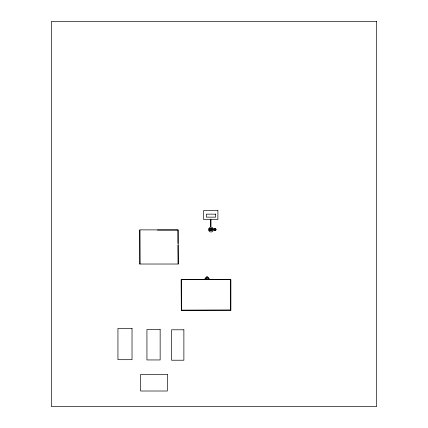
<?xml version="1.0" encoding="UTF-8"?>
<svg xmlns="http://www.w3.org/2000/svg" width="428" height="428" viewBox="0 0 428 428"><rect width="100%" height="100%" fill="white"/><g stroke="black" fill="none" stroke-linecap="round" stroke-linejoin="round"><path stroke-width="0.64" d="M215.113 229.301L215.081 229.301M205.996 279.42L181.119 279.628L181.328 310.332L230.874 310.123L230.874 279.628L206.119 279.628M139.763 264.023L178.176 264.023L178.176 229.879L139.763 229.879L139.913 263.894M210.779 229.542L210.266 229.841L210.779 230.141L210.779 228.948L210.26 229.248L212.101 229.542M177.995 245.207L178.176 264.023M212.352 229.06L213.315 229.082M212.352 229.542L213.379 229.542L213.315 229.06L213.315 229.542M157.434 230.066L177.904 230.066L177.984 243.382M205.996 279.628L205.996 278.114L208.131 278.114L208.131 279.628M205.996 278.532L204.894 278.532L204.894 279.628M208.131 278.623L209.324 278.623L209.324 279.628M230.874 310.123L181.328 310.123L181.328 279.628L230.665 279.628L230.665 310.332M209.897 229.542L209.897 230.537L209.897 228.392M230.537 288.782L230.537 291.227M210.999 219.66L210.999 227.209A2.386 2.386 0 0 1 213.305 228.98M210.383 219.05L210.383 227.295A2.386 2.386 0 0 0 208.65 230.013A2.386 2.386 0 0 0 211.207 231.976A2.386 2.386 0 0 0 213.385 229.595M208.254 279.382L208.008 279.628L208.372 279.382L208.334 277.777A1.321 1.316 0 0 0 205.788 277.777L205.745 279.42M139.913 230.066L139.913 263.964M205.996 278.114A1.065 1.065 0 0 1 207.061 277.055A1.065 1.065 0 0 1 208.131 278.114M376.576 21.4L51.424 21.4L51.424 406.6L376.576 406.6L376.576 21.4M217.9 210.63L203.557 210.63L203.557 219.511L217.9 219.511L217.9 210.63M215.675 214.139L206.403 214.139L206.403 217.146L215.675 217.146L215.675 214.139M212.352 228.397L209.206 228.397L209.206 230.692L212.352 230.692L212.352 228.397M132.027 328.394L117.941 328.394L117.941 359.691L132.027 359.691L132.027 328.394M160.152 329.48L146.938 329.48L146.938 359.948L160.152 359.948L160.152 329.48M183.88 329.795L171.558 329.795L171.558 360.221L183.88 360.221L183.88 329.795M167.353 374.468L140.587 374.468L140.587 391.01L167.353 391.01L167.353 374.468M214.235 230.291A1.054 1.054 0 0 0 216.006 229.82A1.054 1.054 0 0 0 214.712 228.525A1.054 1.054 0 0 0 214.235 230.291M214.358 230.227A0.92 0.92 0 0 0 215.894 229.815A0.92 0.92 0 0 0 214.77 228.691A0.92 0.92 0 0 0 214.358 230.227M210.223 230.301A0.942 0.942 0 0 0 211.716 229.643A0.942 0.942 0 0 0 210.399 228.686A0.942 0.942 0 0 0 210.223 230.301M210.48 230.061A0.599 0.599 0 0 0 211.379 229.542A0.599 0.599 0 0 0 210.48 229.028A0.599 0.599 0 0 0 210.48 230.061"/></g></svg>
